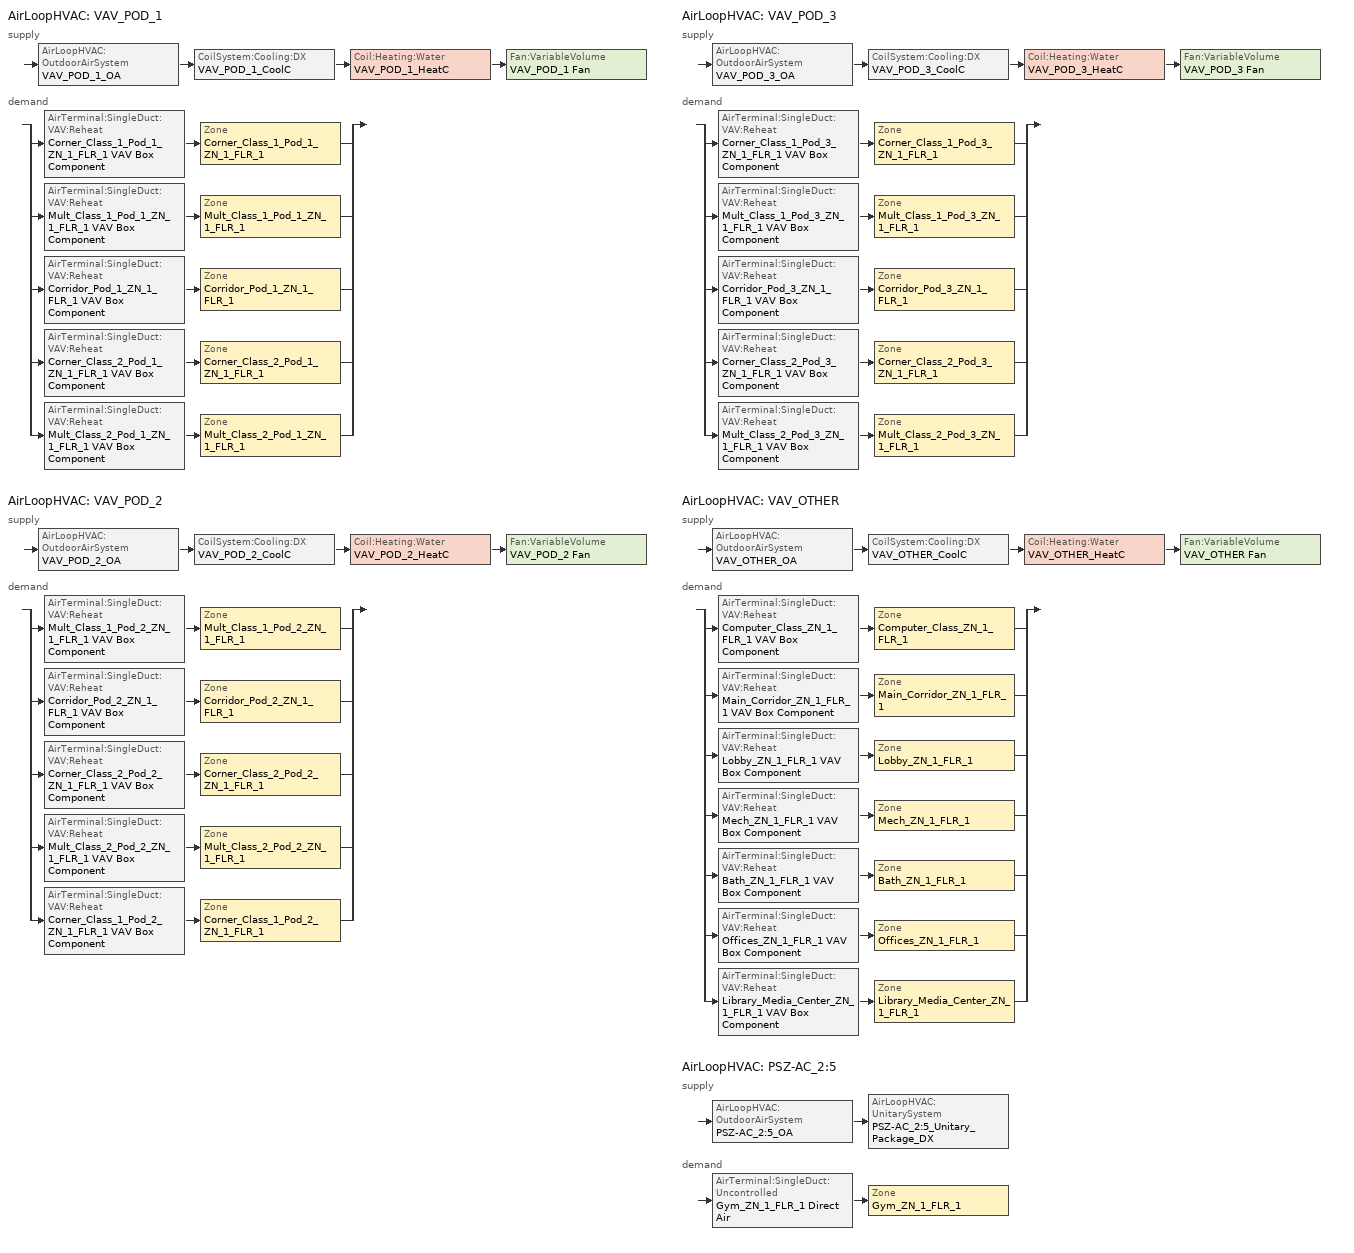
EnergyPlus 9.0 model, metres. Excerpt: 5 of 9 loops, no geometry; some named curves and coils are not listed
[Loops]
AirLoopHVAC 'VAV_POD_1'
 supply: AirLoopHVAC:OutdoorAirSystem 'VAV_POD_1_OA' > CoilSystem:Cooling:DX 'VAV_POD_1_CoolC' > Coil:Heating:Water 'VAV_POD_1_HeatC' > Fan:VariableVolume 'VAV_POD_1 Fan'
 demand: split
  | AirTerminal:SingleDuct:VAV:Reheat 'Corner_Class_1_Pod_1_ZN_1_FLR_1 VAV Box Component' > Zone 'Corner_Class_1_Pod_1_ZN_1_FLR_1'
  | AirTerminal:SingleDuct:VAV:Reheat 'Mult_Class_1_Pod_1_ZN_1_FLR_1 VAV Box Component' > Zone 'Mult_Class_1_Pod_1_ZN_1_FLR_1'
  | AirTerminal:SingleDuct:VAV:Reheat 'Corridor_Pod_1_ZN_1_FLR_1 VAV Box Component' > Zone 'Corridor_Pod_1_ZN_1_FLR_1'
  | AirTerminal:SingleDuct:VAV:Reheat 'Corner_Class_2_Pod_1_ZN_1_FLR_1 VAV Box Component' > Zone 'Corner_Class_2_Pod_1_ZN_1_FLR_1'
  | AirTerminal:SingleDuct:VAV:Reheat 'Mult_Class_2_Pod_1_ZN_1_FLR_1 VAV Box Component' > Zone 'Mult_Class_2_Pod_1_ZN_1_FLR_1'
AirLoopHVAC 'VAV_POD_2'
 supply: AirLoopHVAC:OutdoorAirSystem 'VAV_POD_2_OA' > CoilSystem:Cooling:DX 'VAV_POD_2_CoolC' > Coil:Heating:Water 'VAV_POD_2_HeatC' > Fan:VariableVolume 'VAV_POD_2 Fan'
 demand: split
  | AirTerminal:SingleDuct:VAV:Reheat 'Mult_Class_1_Pod_2_ZN_1_FLR_1 VAV Box Component' > Zone 'Mult_Class_1_Pod_2_ZN_1_FLR_1'
  | AirTerminal:SingleDuct:VAV:Reheat 'Corridor_Pod_2_ZN_1_FLR_1 VAV Box Component' > Zone 'Corridor_Pod_2_ZN_1_FLR_1'
  | AirTerminal:SingleDuct:VAV:Reheat 'Corner_Class_2_Pod_2_ZN_1_FLR_1 VAV Box Component' > Zone 'Corner_Class_2_Pod_2_ZN_1_FLR_1'
  | AirTerminal:SingleDuct:VAV:Reheat 'Mult_Class_2_Pod_2_ZN_1_FLR_1 VAV Box Component' > Zone 'Mult_Class_2_Pod_2_ZN_1_FLR_1'
  | AirTerminal:SingleDuct:VAV:Reheat 'Corner_Class_1_Pod_2_ZN_1_FLR_1 VAV Box Component' > Zone 'Corner_Class_1_Pod_2_ZN_1_FLR_1'
AirLoopHVAC 'VAV_POD_3'
 supply: AirLoopHVAC:OutdoorAirSystem 'VAV_POD_3_OA' > CoilSystem:Cooling:DX 'VAV_POD_3_CoolC' > Coil:Heating:Water 'VAV_POD_3_HeatC' > Fan:VariableVolume 'VAV_POD_3 Fan'
 demand: split
  | AirTerminal:SingleDuct:VAV:Reheat 'Corner_Class_1_Pod_3_ZN_1_FLR_1 VAV Box Component' > Zone 'Corner_Class_1_Pod_3_ZN_1_FLR_1'
  | AirTerminal:SingleDuct:VAV:Reheat 'Mult_Class_1_Pod_3_ZN_1_FLR_1 VAV Box Component' > Zone 'Mult_Class_1_Pod_3_ZN_1_FLR_1'
  | AirTerminal:SingleDuct:VAV:Reheat 'Corridor_Pod_3_ZN_1_FLR_1 VAV Box Component' > Zone 'Corridor_Pod_3_ZN_1_FLR_1'
  | AirTerminal:SingleDuct:VAV:Reheat 'Corner_Class_2_Pod_3_ZN_1_FLR_1 VAV Box Component' > Zone 'Corner_Class_2_Pod_3_ZN_1_FLR_1'
  | AirTerminal:SingleDuct:VAV:Reheat 'Mult_Class_2_Pod_3_ZN_1_FLR_1 VAV Box Component' > Zone 'Mult_Class_2_Pod_3_ZN_1_FLR_1'
AirLoopHVAC 'VAV_OTHER'
 supply: AirLoopHVAC:OutdoorAirSystem 'VAV_OTHER_OA' > CoilSystem:Cooling:DX 'VAV_OTHER_CoolC' > Coil:Heating:Water 'VAV_OTHER_HeatC' > Fan:VariableVolume 'VAV_OTHER Fan'
 demand: split
  | AirTerminal:SingleDuct:VAV:Reheat 'Computer_Class_ZN_1_FLR_1 VAV Box Component' > Zone 'Computer_Class_ZN_1_FLR_1'
  | AirTerminal:SingleDuct:VAV:Reheat 'Main_Corridor_ZN_1_FLR_1 VAV Box Component' > Zone 'Main_Corridor_ZN_1_FLR_1'
  | AirTerminal:SingleDuct:VAV:Reheat 'Lobby_ZN_1_FLR_1 VAV Box Component' > Zone 'Lobby_ZN_1_FLR_1'
  | AirTerminal:SingleDuct:VAV:Reheat 'Mech_ZN_1_FLR_1 VAV Box Component' > Zone 'Mech_ZN_1_FLR_1'
  | AirTerminal:SingleDuct:VAV:Reheat 'Bath_ZN_1_FLR_1 VAV Box Component' > Zone 'Bath_ZN_1_FLR_1'
  | AirTerminal:SingleDuct:VAV:Reheat 'Offices_ZN_1_FLR_1 VAV Box Component' > Zone 'Offices_ZN_1_FLR_1'
  | AirTerminal:SingleDuct:VAV:Reheat 'Library_Media_Center_ZN_1_FLR_1 VAV Box Component' > Zone 'Library_Media_Center_ZN_1_FLR_1'
AirLoopHVAC 'PSZ-AC_2:5'
 supply: AirLoopHVAC:OutdoorAirSystem 'PSZ-AC_2:5_OA' > AirLoopHVAC:UnitarySystem 'PSZ-AC_2:5_Unitary_Package_DX'
 demand: AirTerminal:SingleDuct:Uncontrolled 'Gym_ZN_1_FLR_1 Direct Air' > Zone 'Gym_ZN_1_FLR_1'
[Sizing:Zone] Zone Cooling Design Supply Air Temperature Input Method=SupplyAirTemperature; Zone Cooling Design Supply Air Temperature {C}=12.8; Zone Heating Design Supply Air Temperature Input Method=SupplyAirTemperature; Zone Heating Design Supply Air Temperature {C}=40; Zone Cooling Design Supply Air Humidity Ratio {kgWater/kgDryAir}=0.0085; Zone Heating Design Supply Air Humidity Ratio {kgWater/kgDryAir}=0.008; Cooling Design Air Flow Rate {m3/s}=0; Cooling Minimum Air Flow Fraction=0; Heating Design Air Flow Method=DesignDay; Heating Design Air Flow Rate {m3/s}=0
Name | Design Specification Outdoor Air Object | Cooling Design Air Flow Method | Cooling Minimum Air Flow {m3/s} | Design Specification Zone Air Distribution Object
Corner_Class_1_Pod_1_ZN_1_FLR_1 | SZ DSOA Corner_Class_1_Pod_1_ZN_1_FLR_1 | DesignDay | 0 | VAV_Zone_AirDistribution
Mult_Class_1_Pod_1_ZN_1_FLR_1 | SZ DSOA Mult_Class_1_Pod_1_ZN_1_FLR_1 | DesignDay | 0 | VAV_Zone_AirDistribution
Corridor_Pod_1_ZN_1_FLR_1 | SZ DSOA Corridor_Pod_1_ZN_1_FLR_1 | DesignDay | 0 | VAV_Zone_AirDistribution
Corner_Class_2_Pod_1_ZN_1_FLR_1 | SZ DSOA Corner_Class_2_Pod_1_ZN_1_FLR_1 | DesignDay | 0 | VAV_Zone_AirDistribution
Mult_Class_2_Pod_1_ZN_1_FLR_1 | SZ DSOA Mult_Class_2_Pod_1_ZN_1_FLR_1 | DesignDay | 0 | VAV_Zone_AirDistribution
Corner_Class_1_Pod_2_ZN_1_FLR_1 | SZ DSOA Corner_Class_1_Pod_2_ZN_1_FLR_1 | DesignDay | 0 | VAV_Zone_AirDistribution
Mult_Class_1_Pod_2_ZN_1_FLR_1 | SZ DSOA Mult_Class_1_Pod_2_ZN_1_FLR_1 | DesignDay | 0 | VAV_Zone_AirDistribution
Corridor_Pod_2_ZN_1_FLR_1 | SZ DSOA Corridor_Pod_2_ZN_1_FLR_1 | DesignDay | 0 | VAV_Zone_AirDistribution
Corner_Class_2_Pod_2_ZN_1_FLR_1 | SZ DSOA Corner_Class_2_Pod_2_ZN_1_FLR_1 | DesignDay | 0 | VAV_Zone_AirDistribution
Mult_Class_2_Pod_2_ZN_1_FLR_1 | SZ DSOA Mult_Class_2_Pod_2_ZN_1_FLR_1 | DesignDay | 0 | VAV_Zone_AirDistribution
Corner_Class_1_Pod_3_ZN_1_FLR_1 | SZ DSOA Corner_Class_1_Pod_3_ZN_1_FLR_1 | DesignDay | 0 | VAV_Zone_AirDistribution
Mult_Class_1_Pod_3_ZN_1_FLR_1 | SZ DSOA Mult_Class_1_Pod_3_ZN_1_FLR_1 | DesignDay | 0 | VAV_Zone_AirDistribution
Corridor_Pod_3_ZN_1_FLR_1 | SZ DSOA Corridor_Pod_3_ZN_1_FLR_1 | DesignDay | 0 | VAV_Zone_AirDistribution
Corner_Class_2_Pod_3_ZN_1_FLR_1 | SZ DSOA Corner_Class_2_Pod_3_ZN_1_FLR_1 | DesignDay | 0 | VAV_Zone_AirDistribution
Mult_Class_2_Pod_3_ZN_1_FLR_1 | SZ DSOA Mult_Class_2_Pod_3_ZN_1_FLR_1 | DesignDay | 0 | VAV_Zone_AirDistribution
Computer_Class_ZN_1_FLR_1 | SZ DSOA Computer_Class_ZN_1_FLR_1 | DesignDay | 0 | VAV_Zone_AirDistribution
Main_Corridor_ZN_1_FLR_1 | SZ DSOA Main_Corridor_ZN_1_FLR_1 | DesignDay | 0 | VAV_Zone_AirDistribution
Lobby_ZN_1_FLR_1 | SZ DSOA Lobby_ZN_1_FLR_1 | DesignDay | 0 | VAV_Zone_AirDistribution
Mech_ZN_1_FLR_1 | SZ DSOA Mech_ZN_1_FLR_1 | DesignDay | 0 | VAV_Zone_AirDistribution
Bath_ZN_1_FLR_1 | SZ DSOA Bath_ZN_1_FLR_1 | DesignDayWithLimit | 0.283168 | VAV_Zone_AirDistribution
Offices_ZN_1_FLR_1 | SZ DSOA Offices_ZN_1_FLR_1 | DesignDay | 0 | VAV_Zone_AirDistribution
Gym_ZN_1_FLR_1 | SZ DSOA Gym_ZN_1_FLR_1 | DesignDay | 0
Library_Media_Center_ZN_1_FLR_1 | SZ DSOA Library_Media_Center_ZN_1_FLR_1 | DesignDay | 0 | VAV_Zone_AirDistribution
[DesignSpecification:OutdoorAir]
Name | Outdoor Air Method | Outdoor Air Flow per Zone Floor Area {m3/s-m2} | Outdoor Air Flow per Person {m3/s-person}
SZ DSOA Corner_Class_1_Pod_1_ZN_1_FLR_1; SZ DSOA Mult_Class_1_Pod_1_ZN_1_FLR_1; SZ DSOA Corner_Class_2_Pod_1_ZN_1_FLR_1; SZ DSOA Mult_Class_2_Pod_1_ZN_1_FLR_1; SZ DSOA Corner_Class_1_Pod_2_ZN_1_FLR_1; SZ DSOA Mult_Class_1_Pod_2_ZN_1_FLR_1; SZ DSOA Corner_Class_2_Pod_2_ZN_1_FLR_1; SZ DSOA Mult_Class_2_Pod_2_ZN_1_FLR_1; SZ DSOA Corner_Class_1_Pod_3_ZN_1_FLR_1; SZ DSOA Mult_Class_1_Pod_3_ZN_1_FLR_1; SZ DSOA Corner_Class_2_Pod_3_ZN_1_FLR_1; SZ DSOA Mult_Class_2_Pod_3_ZN_1_FLR_1; SZ DSOA Computer_Class_ZN_1_FLR_1 | Flow/Area | 0.00187948
SZ DSOA Corridor_Pod_1_ZN_1_FLR_1; SZ DSOA Corridor_Pod_2_ZN_1_FLR_1; SZ DSOA Corridor_Pod_3_ZN_1_FLR_1; SZ DSOA Main_Corridor_ZN_1_FLR_1; SZ DSOA Lobby_ZN_1_FLR_1 | Flow/Area | 0.000304781
SZ DSOA Mech_ZN_1_FLR_1 | Flow/Area | 0
SZ DSOA Bath_ZN_1_FLR_1 | Flow/zone
SZ DSOA Offices_ZN_1_FLR_1 | Flow/Area | 0.000431773
SZ DSOA Gym_ZN_1_FLR_1 | Flow/Area | 0.00152391
SZ DSOA Library_Media_Center_ZN_1_FLR_1 | Flow/Area | 0.000863546
Classroom_OA_Design_Spec | Sum | 0.00060972 | 0.00472
Corridor_OA_Design_Spec; CM DSOA Main_Corridor_ZN_1_FLR_1; CM DSOA Lobby_ZN_1_FLR_1 | Sum | 0.000304781 | 1e-08
CM DSOA Computer_Class_ZN_1_FLR_1 | Sum | 0.00187948 | 1e-08
CM DSOA Mech_ZN_1_FLR_1 | Sum | 0 | 1e-08
CM DSOA Bath_ZN_1_FLR_1 | Sum |  | 1e-08
CM DSOA Offices_ZN_1_FLR_1 | Sum | 0.000431773 | 1e-08
CM DSOA Library_Media_Center_ZN_1_FLR_1 | Sum | 0.000863546 | 1e-08
[Fan:ZoneExhaust]
Name | Availability Schedule | Fan Total Efficiency | Pressure Rise {Pa} | Maximum Flow Rate {m3/s} | Balanced Exhaust Fraction Schedule
Bath_ZN_1_FLR_1 Exhaust Fan | Hours_of_operation | 0.385 | 125 | 0.283168 | Bath_ZN_1_FLR_1 Exhaust Fan Balanced Exhaust Fraction Schedule
Gym_ZN_1_FLR_1 Dummy Exhaust Fan | Kitchen_Exhaust_SCH | 1 | 0 | 0.544155
Library_Media_Center_ZN_1_FLR_1 Dummy Exhaust Fan | Hours_of_operation | 1 | 0 | 0
[DesignSpecification:ZoneAirDistribution] Zone Air Distribution Effectiveness in Cooling Mode=1; Zone Air Distribution Effectiveness in Heating Mode=1
Name | Minimum Zone Ventilation Efficiency
VAV_Zone_AirDistribution | 0.6
Pod_Zones_Air_Distribution; CM DSZAD Computer_Class_ZN_1_FLR_1; CM DSZAD Main_Corridor_ZN_1_FLR_1; CM DSZAD Lobby_ZN_1_FLR_1; CM DSZAD Mech_ZN_1_FLR_1; CM DSZAD Bath_ZN_1_FLR_1; CM DSZAD Offices_ZN_1_FLR_1; CM DSZAD Library_Media_Center_ZN_1_FLR_1
[Sizing:System] Type of Load to Size On=Sensible; Preheat Design Temperature {C}=7; Preheat Design Humidity Ratio {kgWater/kgDryAir}=0.008; Precool Design Temperature {C}=12.8; Precool Design Humidity Ratio {kgWater/kgDryAir}=0.008; Central Cooling Design Supply Air Temperature {C}=12.8; 100% Outdoor Air in Cooling=No; 100% Outdoor Air in Heating=No; Central Cooling Design Supply Air Humidity Ratio {kgWater/kgDryAir}=0.0085; Central Heating Design Supply Air Humidity Ratio {kgWater/kgDryAir}=0.008; Cooling Supply Air Flow Rate Method=DesignDay; Cooling Supply Air Flow Rate {m3/s}=0; Heating Supply Air Flow Rate Method=DesignDay; Heating Supply Air Flow Rate {m3/s}=0; System Outdoor Air Method=ZoneSum
VAV_POD_1: Design Outdoor Air Flow Rate {m3/s}=2.80786; Central Heating Maximum System Air Flow Ratio=0.3; Central Heating Design Supply Air Temperature {C}=12.8; Type of Zone Sum to Use=Coincident
VAV_POD_2: Design Outdoor Air Flow Rate {m3/s}=2.75386; Central Heating Maximum System Air Flow Ratio=0.3; Central Heating Design Supply Air Temperature {C}=12.8; Type of Zone Sum to Use=Coincident
VAV_POD_3: Design Outdoor Air Flow Rate {m3/s}=2.59485; Central Heating Maximum System Air Flow Ratio=0.3; Central Heating Design Supply Air Temperature {C}=12.8; Type of Zone Sum to Use=Coincident
VAV_OTHER: Design Outdoor Air Flow Rate {m3/s}=1.76328; Central Heating Maximum System Air Flow Ratio=0.3; Central Heating Design Supply Air Temperature {C}=12.8; Type of Zone Sum to Use=Coincident
PSZ-AC_2:5: Design Outdoor Air Flow Rate {m3/s}=AUTOSIZE; Central Heating Design Supply Air Temperature {C}=40; Minimum System Air Flow Ratio=1; Sizing Option=Coincident; Zone Maximum Outdoor Air Fraction=1; Cooling Design Capacity Method=CoolingDesignCapacity; Cooling Design Capacity {W}=autosize; Heating Design Capacity Method=HeatingDesignCapacity; Heating Design Capacity {W}=autosize; Central Cooling Capacity Control Method=OnOff
[ZoneControl:Thermostat] Control Type Schedule=Dual Zone Control Type Sched
Name | Zone or ZoneList | Control 1
Corner_Class_1_Pod_1_ZN_1_FLR_1 Thermostat | Corner_Class_1_Pod_1_ZN_1_FLR_1 | Corner_Class_1_Pod_1_ZN_1_FLR_1 DualSPSched
Mult_Class_1_Pod_1_ZN_1_FLR_1 Thermostat | Mult_Class_1_Pod_1_ZN_1_FLR_1 | Mult_Class_1_Pod_1_ZN_1_FLR_1 DualSPSched
Corridor_Pod_1_ZN_1_FLR_1 Thermostat | Corridor_Pod_1_ZN_1_FLR_1 | Corridor_Pod_1_ZN_1_FLR_1 DualSPSched
Corner_Class_2_Pod_1_ZN_1_FLR_1 Thermostat | Corner_Class_2_Pod_1_ZN_1_FLR_1 | Corner_Class_2_Pod_1_ZN_1_FLR_1 DualSPSched
Mult_Class_2_Pod_1_ZN_1_FLR_1 Thermostat | Mult_Class_2_Pod_1_ZN_1_FLR_1 | Mult_Class_2_Pod_1_ZN_1_FLR_1 DualSPSched
Corner_Class_1_Pod_2_ZN_1_FLR_1 Thermostat | Corner_Class_1_Pod_2_ZN_1_FLR_1 | Corner_Class_1_Pod_2_ZN_1_FLR_1 DualSPSched
Mult_Class_1_Pod_2_ZN_1_FLR_1 Thermostat | Mult_Class_1_Pod_2_ZN_1_FLR_1 | Mult_Class_1_Pod_2_ZN_1_FLR_1 DualSPSched
Corridor_Pod_2_ZN_1_FLR_1 Thermostat | Corridor_Pod_2_ZN_1_FLR_1 | Corridor_Pod_2_ZN_1_FLR_1 DualSPSched
Corner_Class_2_Pod_2_ZN_1_FLR_1 Thermostat | Corner_Class_2_Pod_2_ZN_1_FLR_1 | Corner_Class_2_Pod_2_ZN_1_FLR_1 DualSPSched
Mult_Class_2_Pod_2_ZN_1_FLR_1 Thermostat | Mult_Class_2_Pod_2_ZN_1_FLR_1 | Mult_Class_2_Pod_2_ZN_1_FLR_1 DualSPSched
Corner_Class_1_Pod_3_ZN_1_FLR_1 Thermostat | Corner_Class_1_Pod_3_ZN_1_FLR_1 | Corner_Class_1_Pod_3_ZN_1_FLR_1 DualSPSched
Mult_Class_1_Pod_3_ZN_1_FLR_1 Thermostat | Mult_Class_1_Pod_3_ZN_1_FLR_1 | Mult_Class_1_Pod_3_ZN_1_FLR_1 DualSPSched
Corridor_Pod_3_ZN_1_FLR_1 Thermostat | Corridor_Pod_3_ZN_1_FLR_1 | Corridor_Pod_3_ZN_1_FLR_1 DualSPSched
Corner_Class_2_Pod_3_ZN_1_FLR_1 Thermostat | Corner_Class_2_Pod_3_ZN_1_FLR_1 | Corner_Class_2_Pod_3_ZN_1_FLR_1 DualSPSched
Mult_Class_2_Pod_3_ZN_1_FLR_1 Thermostat | Mult_Class_2_Pod_3_ZN_1_FLR_1 | Mult_Class_2_Pod_3_ZN_1_FLR_1 DualSPSched
Computer_Class_ZN_1_FLR_1 Thermostat | Computer_Class_ZN_1_FLR_1 | Computer_Class_ZN_1_FLR_1 DualSPSched
Main_Corridor_ZN_1_FLR_1 Thermostat | Main_Corridor_ZN_1_FLR_1 | Main_Corridor_ZN_1_FLR_1 DualSPSched
Lobby_ZN_1_FLR_1 Thermostat | Lobby_ZN_1_FLR_1 | Lobby_ZN_1_FLR_1 DualSPSched
Mech_ZN_1_FLR_1 Thermostat | Mech_ZN_1_FLR_1 | Mech_ZN_1_FLR_1 DualSPSched
Bath_ZN_1_FLR_1 Thermostat | Bath_ZN_1_FLR_1 | Bath_ZN_1_FLR_1 DualSPSched
Offices_ZN_1_FLR_1 Thermostat | Offices_ZN_1_FLR_1 | Offices_ZN_1_FLR_1 DualSPSched
Gym_ZN_1_FLR_1 Thermostat | Gym_ZN_1_FLR_1 | Gym_ZN_1_FLR_1 DualSPSched
Library_Media_Center_ZN_1_FLR_1 Thermostat | Library_Media_Center_ZN_1_FLR_1 | Library_Media_Center_ZN_1_FLR_1 DualSPSched
[ThermostatSetpoint:DualSetpoint]
Name | Heating Setpoint Temperature Schedule | Cooling Setpoint Temperature Schedule
Corner_Class_1_Pod_1_ZN_1_FLR_1 DualSPSched; Mult_Class_1_Pod_1_ZN_1_FLR_1 DualSPSched; Corridor_Pod_1_ZN_1_FLR_1 DualSPSched; Corner_Class_2_Pod_1_ZN_1_FLR_1 DualSPSched; Mult_Class_2_Pod_1_ZN_1_FLR_1 DualSPSched; Corner_Class_1_Pod_2_ZN_1_FLR_1 DualSPSched; Mult_Class_1_Pod_2_ZN_1_FLR_1 DualSPSched; Corridor_Pod_2_ZN_1_FLR_1 DualSPSched; Corner_Class_2_Pod_2_ZN_1_FLR_1 DualSPSched; Mult_Class_2_Pod_2_ZN_1_FLR_1 DualSPSched; Corner_Class_1_Pod_3_ZN_1_FLR_1 DualSPSched; Mult_Class_1_Pod_3_ZN_1_FLR_1 DualSPSched; Corridor_Pod_3_ZN_1_FLR_1 DualSPSched; Corner_Class_2_Pod_3_ZN_1_FLR_1 DualSPSched; Mult_Class_2_Pod_3_ZN_1_FLR_1 DualSPSched; Computer_Class_ZN_1_FLR_1 DualSPSched; Main_Corridor_ZN_1_FLR_1 DualSPSched; Lobby_ZN_1_FLR_1 DualSPSched; Offices_ZN_1_FLR_1 DualSPSched; Library_Media_Center_ZN_1_FLR_1 DualSPSched | HTGSETP_SCH_YES_OPTIMUM | CLGSETP_SCH_YES_OPTIMUM
Mech_ZN_1_FLR_1 DualSPSched; Bath_ZN_1_FLR_1 DualSPSched | HTGSETP_SCH_Setback | CLGSETP_SCH_setup
Gym_ZN_1_FLR_1 DualSPSched | HTGSETP_SCH_NO_OPTIMUM | CLGSETP_SCH_NO_OPTIMUM
[AirTerminal:SingleDuct:Uncontrolled]
Gym_ZN_1_FLR_1 Direct Air: Availability Schedule=ALWAYS_ON; Maximum Air Flow Rate {m3/s}=AUTOSIZE
[AirTerminal:SingleDuct:VAV:Reheat] Availability Schedule=ALWAYS_ON; Maximum Air Flow Rate {m3/s}=AUTOSIZE; Zone Minimum Air Flow Input Method=Constant; Maximum Hot Water or Steam Flow Rate {m3/s}=AUTOSIZE; Minimum Hot Water or Steam Flow Rate {m3/s}=0; Convergence Tolerance=0.001; Damper Heating Action=ReverseWithLimits; Maximum Flow Fraction During Reheat=0.5; Maximum Reheat Air Temperature {C}=40
Name | Constant Minimum Air Flow Fraction | Reheat Coil
Corner_Class_1_Pod_1_ZN_1_FLR_1 VAV Box Component | 0.987 | Corner_Class_1_Pod_1_ZN_1_FLR_1 VAV Box Reheat Coil
Mult_Class_1_Pod_1_ZN_1_FLR_1 VAV Box Component | 0.987 | Mult_Class_1_Pod_1_ZN_1_FLR_1 VAV Box Reheat Coil
Corridor_Pod_1_ZN_1_FLR_1 VAV Box Component | 0.987 | Corridor_Pod_1_ZN_1_FLR_1 VAV Box Reheat Coil
Corner_Class_2_Pod_1_ZN_1_FLR_1 VAV Box Component | 0.987 | Corner_Class_2_Pod_1_ZN_1_FLR_1 VAV Box Reheat Coil
Mult_Class_2_Pod_1_ZN_1_FLR_1 VAV Box Component | 0.987 | Mult_Class_2_Pod_1_ZN_1_FLR_1 VAV Box Reheat Coil
Corner_Class_1_Pod_2_ZN_1_FLR_1 VAV Box Component | 0.984 | Corner_Class_1_Pod_2_ZN_1_FLR_1 VAV Box Reheat Coil
Mult_Class_1_Pod_2_ZN_1_FLR_1 VAV Box Component | 0.984 | Mult_Class_1_Pod_2_ZN_1_FLR_1 VAV Box Reheat Coil
Corridor_Pod_2_ZN_1_FLR_1 VAV Box Component | 0.984 | Corridor_Pod_2_ZN_1_FLR_1 VAV Box Reheat Coil
Corner_Class_2_Pod_2_ZN_1_FLR_1 VAV Box Component | 0.984 | Corner_Class_2_Pod_2_ZN_1_FLR_1 VAV Box Reheat Coil
Mult_Class_2_Pod_2_ZN_1_FLR_1 VAV Box Component | 0.984 | Mult_Class_2_Pod_2_ZN_1_FLR_1 VAV Box Reheat Coil
Corner_Class_1_Pod_3_ZN_1_FLR_1 VAV Box Component | 0.99 | Corner_Class_1_Pod_3_ZN_1_FLR_1 VAV Box Reheat Coil
Mult_Class_1_Pod_3_ZN_1_FLR_1 VAV Box Component | 0.99 | Mult_Class_1_Pod_3_ZN_1_FLR_1 VAV Box Reheat Coil
Corridor_Pod_3_ZN_1_FLR_1 VAV Box Component | 0.99 | Corridor_Pod_3_ZN_1_FLR_1 VAV Box Reheat Coil
Corner_Class_2_Pod_3_ZN_1_FLR_1 VAV Box Component | 0.99 | Corner_Class_2_Pod_3_ZN_1_FLR_1 VAV Box Reheat Coil
Mult_Class_2_Pod_3_ZN_1_FLR_1 VAV Box Component | 0.99 | Mult_Class_2_Pod_3_ZN_1_FLR_1 VAV Box Reheat Coil
Computer_Class_ZN_1_FLR_1 VAV Box Component | 0.452 | Computer_Class_ZN_1_FLR_1 VAV Box Reheat Coil
Main_Corridor_ZN_1_FLR_1 VAV Box Component | 0.452 | Main_Corridor_ZN_1_FLR_1 VAV Box Reheat Coil
Lobby_ZN_1_FLR_1 VAV Box Component | 0.452 | Lobby_ZN_1_FLR_1 VAV Box Reheat Coil
Mech_ZN_1_FLR_1 VAV Box Component | 0.452 | Mech_ZN_1_FLR_1 VAV Box Reheat Coil
Bath_ZN_1_FLR_1 VAV Box Component | 0.452 | Bath_ZN_1_FLR_1 VAV Box Reheat Coil
Offices_ZN_1_FLR_1 VAV Box Component | 0.452 | Offices_ZN_1_FLR_1 VAV Box Reheat Coil
Library_Media_Center_ZN_1_FLR_1 VAV Box Component | 0.452 | Library_Media_Center_ZN_1_FLR_1 VAV Box Reheat Coil
[Zone equipment]
Corner_Class_1_Pod_1_ZN_1_FLR_1: Corner_Class_1_Pod_1_ZN_1_FLR_1 VAV Box Component
Mult_Class_1_Pod_1_ZN_1_FLR_1: Mult_Class_1_Pod_1_ZN_1_FLR_1 VAV Box Component
Corridor_Pod_1_ZN_1_FLR_1: Corridor_Pod_1_ZN_1_FLR_1 VAV Box Component
Corner_Class_2_Pod_1_ZN_1_FLR_1: Corner_Class_2_Pod_1_ZN_1_FLR_1 VAV Box Component
Mult_Class_2_Pod_1_ZN_1_FLR_1: Mult_Class_2_Pod_1_ZN_1_FLR_1 VAV Box Component
Corner_Class_1_Pod_2_ZN_1_FLR_1: Corner_Class_1_Pod_2_ZN_1_FLR_1 VAV Box Component
Mult_Class_1_Pod_2_ZN_1_FLR_1: Mult_Class_1_Pod_2_ZN_1_FLR_1 VAV Box Component
Corridor_Pod_2_ZN_1_FLR_1: Corridor_Pod_2_ZN_1_FLR_1 VAV Box Component
Corner_Class_2_Pod_2_ZN_1_FLR_1: Corner_Class_2_Pod_2_ZN_1_FLR_1 VAV Box Component
Mult_Class_2_Pod_2_ZN_1_FLR_1: Mult_Class_2_Pod_2_ZN_1_FLR_1 VAV Box Component
Corner_Class_1_Pod_3_ZN_1_FLR_1: Corner_Class_1_Pod_3_ZN_1_FLR_1 VAV Box Component
Mult_Class_1_Pod_3_ZN_1_FLR_1: Mult_Class_1_Pod_3_ZN_1_FLR_1 VAV Box Component
Corridor_Pod_3_ZN_1_FLR_1: Corridor_Pod_3_ZN_1_FLR_1 VAV Box Component
Corner_Class_2_Pod_3_ZN_1_FLR_1: Corner_Class_2_Pod_3_ZN_1_FLR_1 VAV Box Component
Mult_Class_2_Pod_3_ZN_1_FLR_1: Mult_Class_2_Pod_3_ZN_1_FLR_1 VAV Box Component
Computer_Class_ZN_1_FLR_1: Computer_Class_ZN_1_FLR_1 VAV Box Component
Main_Corridor_ZN_1_FLR_1: Main_Corridor_ZN_1_FLR_1 VAV Box Component
Lobby_ZN_1_FLR_1: Lobby_ZN_1_FLR_1 VAV Box Component
Mech_ZN_1_FLR_1: Mech_ZN_1_FLR_1 VAV Box Component
Bath_ZN_1_FLR_1: Bath_ZN_1_FLR_1 Exhaust Fan, Bath_ZN_1_FLR_1 VAV Box Component
Offices_ZN_1_FLR_1: Offices_ZN_1_FLR_1 VAV Box Component
Gym_ZN_1_FLR_1: Gym_ZN_1_FLR_1 Dummy Exhaust Fan, Gym_ZN_1_FLR_1 Direct Air
Library_Media_Center_ZN_1_FLR_1: Library_Media_Center_ZN_1_FLR_1 Dummy Exhaust Fan, Library_Media_Center_ZN_1_FLR_1 VAV Box Component
[Fan:VariableVolume] Availability Schedule=HVACOperationSchd; Pressure Rise {Pa}=1389.42; Maximum Flow Rate {m3/s}=AUTOSIZE; Fan Power Minimum Flow Rate Input Method=Fraction; Fan Power Minimum Flow Fraction=0.25; Motor In Airstream Fraction=1; Fan Power Coefficient 1=0.0408; Fan Power Coefficient 2=0.088; Fan Power Coefficient 3=-0.0729; Fan Power Coefficient 4=0.9437; Fan Power Coefficient 5=0
Name | Fan Total Efficiency | Motor Efficiency
VAV_POD_1 Fan; VAV_POD_2 Fan; VAV_POD_3 Fan | 0.59605 | 0.917
VAV_OTHER Fan | 0.6006 | 0.924
[Fan:SystemModel]
PSZ-AC_2:5_addAQ_Unitary_Package_fan: HVACOperationSchd, AUTOSIZE, Discrete, 1, 622.5, 0.865, 1, AUTOSIZE, TotalEfficiencyAndPressure, 0.56225, 622.5, 1, 1, 1
[Coil:Cooling:DX:MultiSpeed]
PSZ-AC_2:5_Unitary_Package_CoolCoil: Availability Schedule=ALWAYS_ON; Condenser Type=AirCooled; Apply Part Load Fraction to Speeds Greater than 1=No; Apply Latent Degradation to Speeds Greater than 1=No; Maximum Outdoor Dry-Bulb Temperature for Crankcase Heater Operation {C}=10; Basin Heater Setpoint Temperature {C}=2; Fuel Type=Electricity; Number of Speeds=2; Speed 1 Gross Rated Total Cooling Capacity {W}=9471.56; Speed 1 Gross Rated Sensible Heat Ratio=0.67608; Speed 1 Gross Rated Cooling COP {W/W}=4.11713; Speed 1 Rated Air Flow Rate {m3/s}=0.50856; Speed 1 Rated Evaporator Fan Power Per Volume Flow Rate {W/(m3/s)}=0; Speed 1 Total Cooling Capacity Function of Temperature Curve=PSZ-AC_Unitary_PackagecoolCapFT; Speed 1 Total Cooling Capacity Function of Flow Fraction Curve=PSZ-AC_Unitary_PackagecoolFFF; Speed 1 Energy Input Ratio Function of Temperature Curve=PSZ-AC_Unitary_PackagecoolEIRFT; Speed 1 Energy Input Ratio Function of Flow Fraction Curve=PSZ-AC_Unitary_PackagecoolEIRFFF; Speed 1 Part Load Fraction Correlation Curve=PSZ-AC_Unitary_PackagecoolPLR; Speed 1 Rated Waste Heat Fraction of Power Input=0.2; Speed 1 Evaporative Condenser Effectiveness=0.9; Speed 2 Gross Rated Total Cooling Capacity {W}=18943.12; Speed 2 Gross Rated Sensible Heat Ratio=0.67608; Speed 2 Gross Rated Cooling COP {W/W}=4.11713; Speed 2 Rated Air Flow Rate {m3/s}=0.76284; Speed 2 Rated Evaporator Fan Power Per Volume Flow Rate {W/(m3/s)}=0; Speed 2 Total Cooling Capacity Function of Temperature Curve=PSZ-AC_Unitary_PackagecoolCapFT; Speed 2 Total Cooling Capacity Function of Flow Fraction Curve=PSZ-AC_Unitary_PackagecoolFFF; Speed 2 Energy Input Ratio Function of Temperature Curve=PSZ-AC_Unitary_PackagecoolEIRFT; Speed 2 Energy Input Ratio Function of Flow Fraction Curve=PSZ-AC_Unitary_PackagecoolEIRFFF; Speed 2 Part Load Fraction Correlation Curve=PSZ-AC_Unitary_PackagecoolPLR; Speed 2 Rated Waste Heat Fraction of Power Input=0.2; Speed 2 Evaporative Condenser Effectiveness=0.9
[Coil:Cooling:DX:TwoSpeed] Availability Schedule=ALWAYS_ON; High Speed Gross Rated Total Cooling Capacity {W}Sep 25, 2012: DX_TwoSpeedObject_from_VAV=AUTOSIZE; High Speed Gross Rated Sensible Heat RatioSep 25, 2012: DX_TwoSpeedObject_from_VAV=AUTOSIZE; High Speed Rated Air Flow Rate {m3/s}Sep 25, 2012: DX_TwoSpeedObject_from_VAV=AUTOSIZE; Low Speed Gross Rated Total Cooling Capacity {W}Sep 25, 2012: DX_TwoSpeedObject_from_VAV=AUTOSIZE; Low Speed Gross Rated Sensible Heat RatioSep 25, 2012: DX_TwoSpeedObject_from_VAV=AUTOSIZE; Low Speed Rated Air Flow Rate {m3/s}Sep 25, 2012: DX_TwoSpeedObject_from_VAV=AUTOSIZE
Name | High Speed Gross Rated Cooling COP {W/W}Sep 25, 2012: DX_TwoSpeedObject_from_VAV | Total Cooling Capacity Function of Temperature Curve | Total Cooling Capacity Function of Flow Fraction Curve | Energy Input Ratio Function of Temperature Curve | Energy Input Ratio Function of Flow Fraction Curve | Part Load Fraction Correlation Curve | Low Speed Gross Rated Cooling COP {W/W}Sep 25, 2012: DX_TwoSpeedObject_from_VAV | Low Speed Total Cooling Capacity Function of Temperature Curve | Low Speed Energy Input Ratio Function of Temperature Curve
VAV_POD_1_CoolC DXCoil | 3.73224 | VAV_POD_1_CoolCLennoxStandard10Ton_TGA120S2B_CapFT | VAV_POD_1_CoolCLennoxStandard10Ton_TGA120S2B_CapFF | VAV_POD_1_CoolCLennoxStandard10Ton_TGA120S2B_EIRFT | VAV_POD_1_CoolCLennoxStandard10Ton_TGA120S2B_EIRFFF | VAV_POD_1_CoolCLennoxStandard10Ton_TGA120S2B_PLR | 3.73224 | VAV_POD_1_CoolCLennoxStandard10Ton_TGA120S2B_CapFT | VAV_POD_1_CoolCLennoxStandard10Ton_TGA120S2B_EIRFT
VAV_POD_2_CoolC DXCoil | 3.73224 | VAV_POD_2_CoolCLennoxStandard10Ton_TGA120S2B_CapFT | VAV_POD_2_CoolCLennoxStandard10Ton_TGA120S2B_CapFF | VAV_POD_2_CoolCLennoxStandard10Ton_TGA120S2B_EIRFT | VAV_POD_2_CoolCLennoxStandard10Ton_TGA120S2B_EIRFFF | VAV_POD_2_CoolCLennoxStandard10Ton_TGA120S2B_PLR | 3.73224 | VAV_POD_2_CoolCLennoxStandard10Ton_TGA120S2B_CapFT | VAV_POD_2_CoolCLennoxStandard10Ton_TGA120S2B_EIRFT
VAV_POD_3_CoolC DXCoil | 3.73224 | VAV_POD_3_CoolCLennoxStandard10Ton_TGA120S2B_CapFT | VAV_POD_3_CoolCLennoxStandard10Ton_TGA120S2B_CapFF | VAV_POD_3_CoolCLennoxStandard10Ton_TGA120S2B_EIRFT | VAV_POD_3_CoolCLennoxStandard10Ton_TGA120S2B_EIRFFF | VAV_POD_3_CoolCLennoxStandard10Ton_TGA120S2B_PLR | 3.73224 | VAV_POD_3_CoolCLennoxStandard10Ton_TGA120S2B_CapFT | VAV_POD_3_CoolCLennoxStandard10Ton_TGA120S2B_EIRFT
VAV_OTHER_CoolC DXCoil | 3.39929 | VAV_OTHER_CoolCLennoxStandard10Ton_TGA120S2B_CapFT | VAV_OTHER_CoolCLennoxStandard10Ton_TGA120S2B_CapFF | VAV_OTHER_CoolCLennoxStandard10Ton_TGA120S2B_EIRFT | VAV_OTHER_CoolCLennoxStandard10Ton_TGA120S2B_EIRFFF | VAV_OTHER_CoolCLennoxStandard10Ton_TGA120S2B_PLR | 3.39929 | VAV_OTHER_CoolCLennoxStandard10Ton_TGA120S2B_CapFT | VAV_OTHER_CoolCLennoxStandard10Ton_TGA120S2B_EIRFT
[Coil:Heating:Water] Availability Schedule=ALWAYS_ON; U-Factor Times Area Value {W/K}=AUTOSIZE; Maximum Water Flow Rate {m3/s}=AUTOSIZE; Performance Input Method=UFactorTimesAreaAndDesignWaterFlowRate; Rated Capacity {W}=AUTOSIZE; Rated Inlet Water Temperature {C}=82.2; Rated Inlet Air Temperature {C}=12.8; Rated Outlet Water Temperature {C}=71.1; Rated Outlet Air Temperature {C}=40
VAV_POD_1_HeatC; VAV_POD_2_HeatC; VAV_POD_3_HeatC; VAV_OTHER_HeatC
[Coil:Heating:Fuel]
PSZ-AC_2:5_Unitary_Package_HeatCoil: Availability Schedule=ALWAYS_ON; Fuel Type=NaturalGas; Burner Efficiency=0.8; Nominal Capacity {W}=AUTOSIZE
[AirLoopHVAC:UnitarySystem]
PSZ-AC_2:5_Unitary_Package_DX: Control Type=Load; Controlling Zone or Thermostat Location=Gym_ZN_1_FLR_1; Dehumidification Control Type=None; Availability Schedule=ALWAYS_ON; Supply Fan=PSZ-AC_2:5_addAQ_Unitary_Package_fan; Fan Placement=BlowThrough; Supply Air Fan Operating Mode Schedule=HVACOperationSchd; Heating Coil=PSZ-AC_2:5_Unitary_Package_HeatCoil; DX Heating Coil Sizing Ratio=1; Cooling Coil=PSZ-AC_2:5_Unitary_Package_CoolCoil; Use DOAS DX Cooling Coil=No; Minimum Supply Air Temperature {C}=2; Latent Load Control=SensibleOnlyLoadControl; Cooling Supply Air Flow Rate Method=SupplyAirFlowRate; Cooling Supply Air Flow Rate {m3/s}=AUTOSIZE; Heating Supply Air Flow Rate Method=SupplyAirFlowRate; Heating Supply Air Flow Rate {m3/s}=AUTOSIZE; No Load Supply Air Flow Rate Method=SupplyAirFlowRate; No Load Supply Air Flow Rate {m3/s}=AUTOSIZE; Maximum Supply Air Temperature {C}=AUTOSIZE; Design Specification Multispeed Object=PSZ-AC_2:5_Unitary_Package_DX_Perf
[UnitarySystemPerformance:Multispeed]
PSZ-AC_2:5_Unitary_Package_DX_Perf: 2, 2, No, 1, 1, 1, 1, 1
[CoilSystem:Cooling:DX] Availability Schedule=ALWAYS_ON
Name | Cooling Coil
VAV_POD_1_CoolC | VAV_POD_1_CoolC DXCoil
VAV_POD_2_CoolC | VAV_POD_2_CoolC DXCoil
VAV_POD_3_CoolC | VAV_POD_3_CoolC DXCoil
VAV_OTHER_CoolC | VAV_OTHER_CoolC DXCoil
[Controller:WaterCoil] Control Variable=Temperature; Action=Normal; Actuator Variable=Flow; Controller Convergence Tolerance {deltaC}=0.0001; Maximum Actuated Flow {m3/s}=AUTOSIZE; Minimum Actuated Flow {m3/s}=0
VAV_POD_1_HeatC_Controller; VAV_POD_2_HeatC_Controller; VAV_POD_3_HeatC_Controller; VAV_OTHER_HeatC_Controller
[Controller:OutdoorAir] Maximum Outdoor Air Flow Rate {m3/s}=AUTOSIZE; Economizer Control Type=DifferentialEnthalpy; Economizer Control Action Type=ModulateFlow; Lockout Type=LockoutWithHeating; Minimum Limit Type=FixedMinimum; Minimum Outdoor Air Schedule=MinOA_MotorizedDamper_Sched
Name | Minimum Outdoor Air Flow Rate {m3/s} | Heat Recovery Bypass Control Type | Minimum Outdoor Air Flow Rate {m3/s}                        !- Minimum Outdoor Air Flow Rate {m3/s}
VAV_POD_1_OA_Controller; VAV_POD_3_OA_Controller | AUTOSIZE | BypassWhenOAFlowGreaterThanMinimum
VAV_POD_2_OA_Controller; VAV_OTHER_OA_Controller |  | BypassWhenOAFlowGreaterThanMinimum | AUTOSIZE
PSZ-AC_2:5_OA_Controller | AUTOSIZE
[AirLoopHVAC] Design Supply Air Flow Rate {m3/s}=AUTOSIZE
VAV_POD_1; VAV_POD_2; VAV_POD_3; VAV_OTHER; PSZ-AC_2:5
[AvailabilityManager:NightCycle] Applicability Schedule=Always_On; Fan Schedule=HVACOperationSchd; Control Type=CycleOnAny; Thermostat Tolerance {deltaC}=1; Cycling Run Time Control Type=FixedRunTime; Cycling Run Time {s}=1800
VAV_POD_1 Availability Manager; VAV_POD_2 Availability Manager; VAV_POD_3 Availability Manager; VAV_OTHER Availability Manager; PSZ-AC_2:5 Availability Manager; PSZ-AC_1:6 Availability Manager; PSZ-AC_2:7 Availability Manager
[SetpointManager:OutdoorAirReset] Control Variable=Temperature; Setpoint at Outdoor Low Temperature {C}=15.6; Outdoor Low Temperature {C}=10; Setpoint at Outdoor High Temperature {C}=12.8; Outdoor High Temperature {C}=21.1
Name | Setpoint Node or NodeList
VAV_POD_1 SAT setpoint | VAV_POD_1 Supply Equipment Outlet Node
VAV_POD_2 SAT setpoint | VAV_POD_2 Supply Equipment Outlet Node
VAV_POD_3 SAT setpoint | VAV_POD_3 Supply Equipment Outlet Node
VAV_Other SAT setpoint | VAV_Other Supply Equipment Outlet Node
[SetpointManager:SingleZone:Heating]
SupAirTemp MngrGym_ZN_1_FLR_1 - Htg: Control Variable=Temperature; Minimum Supply Air Temperature {C}=10; Maximum Supply Air Temperature {C}=50; Control Zone=Gym_ZN_1_FLR_1; Setpoint Node or NodeList=PSZ-AC_2:5_Unitary_PackageCoolCoil air inlet
[SetpointManager:SingleZone:Cooling]
SupAirTemp MngrGym_ZN_1_FLR_1 - Clg: Control Variable=Temperature; Minimum Supply Air Temperature {C}=10; Maximum Supply Air Temperature {C}=99; Control Zone=Gym_ZN_1_FLR_1; Setpoint Node or NodeList=PSZ-AC_2:5 Supply Equipment Outlet Node
[SetpointManager:MixedAir] Control Variable=Temperature
Name | Setpoint Node or NodeList
VAV_POD_1_CoolC SAT Manager | VAV_POD_1_CoolC-VAV_POD_1_HeatCNode
VAV_POD_1_HeatC SAT Manager | VAV_POD_1_HeatC-VAV_POD_1 FanNode
VAV_POD_1_OAMixed Air Temp Manager | VAV_POD_1_OA-VAV_POD_1_CoolCNode
VAV_POD_2_CoolC SAT Manager | VAV_POD_2_CoolC-VAV_POD_2_HeatCNode
VAV_POD_2_HeatC SAT Manager | VAV_POD_2_HeatC-VAV_POD_2 FanNode
VAV_POD_2_OAMixed Air Temp Manager | VAV_POD_2_OA-VAV_POD_2_CoolCNode
VAV_POD_3_CoolC SAT Manager | VAV_POD_3_CoolC-VAV_POD_3_HeatCNode
VAV_POD_3_HeatC SAT Manager | VAV_POD_3_HeatC-VAV_POD_3 FanNode
VAV_POD_3_OAMixed Air Temp Manager | VAV_POD_3_OA-VAV_POD_3_CoolCNode
VAV_OTHER_CoolC SAT Manager | VAV_OTHER_CoolC-VAV_OTHER_HeatCNode
VAV_OTHER_HeatC SAT Manager | VAV_OTHER_HeatC-VAV_OTHER FanNode
VAV_OTHER_OAMixed Air Temp Manager | VAV_OTHER_OA-VAV_OTHER_CoolCNode
PSZ-AC_2:5_OAMixed Air Temp Manager | PSZ-AC_2:5_OA-PSZ-AC_2:5_Unitary_PackageNode
[SetpointManager:OutdoorAirPretreat] Control Variable=Temperature; Minimum Setpoint Temperature {C}=-99; Maximum Setpoint Temperature {C}=99; Minimum Setpoint Humidity Ratio {kgWater/kgDryAir}=0.00001; Maximum Setpoint Humidity Ratio {kgWater/kgDryAir}=1
Name | Setpoint Node or NodeList
VAV_Pod_1 Heat Exhchanger Supply Air Temp Manager | VAV_Pod_1 Heat Recovery Outlet Node
VAV_Pod_2 Heat Exhchanger Supply Air Temp Manager | VAV_Pod_2 Heat Recovery Outlet Node
VAV_Pod_3 Heat Exhchanger Supply Air Temp Manager | VAV_Pod_3 Heat Recovery Outlet Node
VAV_OTHER Heat Exhchanger Supply Air Temp Manager | VAV_OTHER Heat Recovery Outlet Node
[HeatExchanger:AirToAir:SensibleAndLatent] Availability Schedule=Always_On; Nominal Supply Air Flow Rate {m3/s}=AUTOSIZE; Sensible Effectiveness at 100% Heating Air Flow=0.7; Latent Effectiveness at 100% Heating Air Flow=0.6; Sensible Effectiveness at 75% Heating Air Flow=0.7; Latent Effectiveness at 75% Heating Air Flow=0.6; Sensible Effectiveness at 100% Cooling Air Flow=0.75; Latent Effectiveness at 100% Cooling Air Flow=0.6; Sensible Effectiveness at 75% Cooling Air Flow=0.75; Latent Effectiveness at 75% Cooling Air Flow=0.6; Supply Air Outlet Temperature Control=Yes; Heat Exchanger Type=Rotary; Frost Control Type=ExhaustOnly; Threshold Temperature {C}=-23.3; Initial Defrost Time Fraction=0.167; Rate of Defrost Time Fraction Increase {1/K}=1.44
Name | Nominal Electric Power {W}
VAV_POD_1 OA Heat Recovery | 2064.67
VAV_Pod_2 OA Heat Recovery | 2025.92
VAV_Pod_3 OA Heat Recovery | 1911.84
VAV_OTHER OA Heat Recovery | 1315.17
[Refrigeration:CompressorRack] Heat Rejection Location=ZONE; Design Condenser Fan Power {W}=350; Condenser Type=AIRCOOLED
Name | Design Compressor Rack COP {W/W} | Compressor Rack COP Function of Temperature Curve | Condenser Fan Power Function of Temperature Curve | Refrigeration Case Name or WalkIn Name or CaseAndWalkInList
RACK1 | 1.5 | RACK1_RackCOPfTCurve | RACK1_RackCondFanCurve2 | RACK1CaseList
RACK2 | 3 | RACK2_RackCOPfTCurve |  | RACK2CaseList
[Controller:MechanicalVentilation]
VAV_POD_1_DCV: Always_On, No, ZoneSum, Corner_Class_1_Pod_1_ZN_1_FLR_1, Classroom_OA_Design_Spec, Pod_Zones_Air_Distribution, Mult_Class_1_Pod_1_ZN_1_FLR_1, Classroom_OA_Design_Spec, Pod_Zones_Air_Distribution, Corridor_Pod_1_ZN_1_FLR_1, Corridor_OA_Design_Spec, Pod_Zones_Air_Distribution, Corner_Class_2_Pod_1_ZN_1_FLR_1, Classroom_OA_Design_Spec, Pod_Zones_Air_Distribution, Mult_Class_2_Pod_1_ZN_1_FLR_1, Classroom_OA_Design_Spec, Pod_Zones_Air_Distribution
VAV_POD_2_DCV: Always_On, No, ZoneSum, Corner_Class_1_Pod_2_ZN_1_FLR_1, Classroom_OA_Design_Spec, Pod_Zones_Air_Distribution, Mult_Class_1_Pod_2_ZN_1_FLR_1, Classroom_OA_Design_Spec, Pod_Zones_Air_Distribution, Corridor_Pod_2_ZN_1_FLR_1, Corridor_OA_Design_Spec, Pod_Zones_Air_Distribution, Corner_Class_2_Pod_2_ZN_1_FLR_1, Classroom_OA_Design_Spec, Pod_Zones_Air_Distribution, Mult_Class_2_Pod_2_ZN_1_FLR_1, Classroom_OA_Design_Spec, Pod_Zones_Air_Distribution
VAV_OTHER_DCV: Always_On, Yes, VentilationRateProcedure, Computer_Class_ZN_1_FLR_1, CM DSOA Computer_Class_ZN_1_FLR_1, CM DSZAD Computer_Class_ZN_1_FLR_1, Main_Corridor_ZN_1_FLR_1, CM DSOA Main_Corridor_ZN_1_FLR_1, CM DSZAD Main_Corridor_ZN_1_FLR_1, Lobby_ZN_1_FLR_1, CM DSOA Lobby_ZN_1_FLR_1, CM DSZAD Lobby_ZN_1_FLR_1, Mech_ZN_1_FLR_1, CM DSOA Mech_ZN_1_FLR_1, CM DSZAD Mech_ZN_1_FLR_1, Bath_ZN_1_FLR_1, CM DSOA Bath_ZN_1_FLR_1, CM DSZAD Bath_ZN_1_FLR_1, Offices_ZN_1_FLR_1, CM DSOA Offices_ZN_1_FLR_1, CM DSZAD Offices_ZN_1_FLR_1, Library_Media_Center_ZN_1_FLR_1, CM DSOA Library_Media_Center_ZN_1_FLR_1, CM DSZAD Library_Media_Center_ZN_1_FLR_1
VAV_POD_3_DCV: Always_On, No, ZoneSum, Corner_Class_1_Pod_3_ZN_1_FLR_1, Classroom_OA_Design_Spec, Pod_Zones_Air_Distribution, Mult_Class_1_Pod_3_ZN_1_FLR_1, Classroom_OA_Design_Spec, Pod_Zones_Air_Distribution, Corridor_Pod_3_ZN_1_FLR_1, Corridor_OA_Design_Spec, Pod_Zones_Air_Distribution, Corner_Class_2_Pod_3_ZN_1_FLR_1, Classroom_OA_Design_Spec, Pod_Zones_Air_Distribution, Mult_Class_2_Pod_3_ZN_1_FLR_1, Classroom_OA_Design_Spec, Pod_Zones_Air_Distribution
[EnergyManagementSystem:Sensor]
Name | Output:Variable or Output:Meter | Output:Variable or Output:Meter Index Key
Facility_Int_LTG | InteriorLights:Electricity
OAT_F | Site Outdoor Air Drybulb Temperature
OAT | Site Outdoor Air Drybulb Temperature | Environment
[EnergyManagementSystem:GlobalVariable]
Wired_LTG
BoilerType; CapRated; EtRated; PLRx; Ecx; SkinLossRate
[EnergyManagementSystem:Program]
Transformer_Load_Prog: SET Wired_LTG = Facility_Int_LTG*0.0119
OA_BASED_OPTIMUM_START_EMS_Program: IF DaylightSavings==0 && DayOfWeek>1 && DayOfWeek<>7 && Hour==6 && OAT<23.9 && OAT>1.7; SET CLGSETP_SCH_Actuator = 26.7; SET HTGSETP_SCH_Actuator = 15.6; ELSEIF DaylightSavings==1 && DayOfWeek>1 && DayOfWeek<>7 && Hour==5 && OAT<23.9 && OAT>1.7; SET CLGSETP_SCH_Actuator = 26.7; SET HTGSETP_SCH_Actuator = 15.6; ELSE; SET CLGSETP_SCH_Actuator = NULL; SET HTGSETP_SCH_Actuator = NULL; ENDIF
[Schedule:Compact]
ALWAYS_ON: Through: 12/31, For: AllDays, Until: 24:00, 1
Dual Zone Control Type Sched: Through: 12/31, For: AllDays, Until: 24:00, 4
Kitchen_Exhaust_SCH: Through: 6/30, For: Weekdays SummerDesignDay WinterDesignDay, Until: 08:00, 0, Until: 17:00, 1, Until: 24:00, 0, For: WeekEnds  Holidays AllOtherDays, Until: 24:00, 0, Through: 9/1, For: Weekdays SummerDesignDay WinterDesignDay, Until: 08:00, 0, Until: 17:00, 1, Until: 21:00, 1, Until: 24:00, 0, For: WeekEnds Holidays AllOtherDays, Until: 24:00, 0, Through: 12/31, For: Weekdays SummerDesignDay WinterDesignDay, Until: 08:00, 0, Until: 16:00, 1, Until: 21:00, 1, Until: 24:00, 0, For: WeekEnds Holidays AllOtherDays, Until: 24:00, 0
Hours_of_operation; HVACOperationSchd: Through: 12/31, For: Weekdays SummerDesignDay WinterDesignDay, Until: 07:00, 0, Until: 21:00, 1, Until: 24:00, 0, For: WeekEnds Holidays AllOtherDays, Until: 24:00, 0
HTGSETP_SCH_NO_OPTIMUM: Through: 12/31, For: SummerDesignDay, Until: 24:00, 15.6, For: WinterDesignDay, Until: 24:00, 21, For: Weekdays, Until: 06:00, 15.6, Until: 07:00, 21, Until: 08:00, 21, Until: 21:00, 21, Until: 24:00, 15.6, For: WeekEnds Holidays AllOtherDays, Until: 24:00, 15.6
HTGSETP_SCH_YES_OPTIMUM: Through: 12/31, For: SummerDesignDay, Until: 24:00, 15.6, For: WinterDesignDay, Until: 24:00, 21, For: Weekdays, Until: 06:00, 15.6, Until: 07:00, 17.8, Until: 08:00, 20, Until: 21:00, 21, Until: 24:00, 15.6, For: WeekEnds Holidays AllOtherDays, Until: 24:00, 15.6
HTGSETP_SCH_Setback: Through: 12/31, For: SummerDesignDay, Until: 24:00, 15.6, For: WinterDesignDay, Until: 24:00, 21, For: Weekdays, Until: 09:00, 15.6, Until: 21:00, 15.6, Until: 24:00, 15.6, For: WeekEnds Holidays AllOtherDays, Until: 24:00, 15.6
CLGSETP_SCH_NO_OPTIMUM: Through: 12/31, For: SummerDesignDay, Until: 24:00, 24, For: WinterDesignDay, Until: 24:00, 26.7, For: Weekdays, Until: 06:00, 26.7, Until: 07:00, 24, Until: 08:00, 24, Until: 21:00, 24, Until: 24:00, 26.7, For: WeekEnds Holidays AllOtherDays, Until: 24:00, 26.7
CLGSETP_SCH_YES_OPTIMUM: Through: 12/31, For: SummerDesignDay, Until: 24:00, 24, For: WinterDesignDay, Until: 24:00, 26.7, For: Weekdays, Until: 06:00, 26.7, Until: 07:00, 25.6, Until: 08:00, 25, Until: 21:00, 24, Until: 24:00, 26.7, For: WeekEnds Holidays AllOtherDays, Until: 24:00, 26.7
CLGSETP_SCH_Setup: Through: 12/31, For: SummerDesignDay, Until: 24:00, 24, For: WinterDesignDay, Until: 24:00, 26.7, For: Weekdays, Until: 24:00, 26.7, For: WeekEnds Holidays AllOtherDays, Until: 09:00, 26.7, Until: 19:00, 26.7, Until: 24:00, 26.7
MinOA_MotorizedDamper_Sched: Through: 12/31, For: Weekdays SummerDesignDay WinterDesignDay, Until: 08:00, 0, Until: 21:00, 1, Until: 24:00, 0, For: WeekEnds Holidays AllOtherDays, Until: 24:00, 0
Bath_ZN_1_FLR_1 Exhaust Fan Balanced Exhaust Fraction Schedule: Through: 12/31, For: Weekdays SummerDesignDay WinterDesignDay, Until: 07:00, 0, Until: 21:00, 0, Until: 24:00, 0, For: WeekEnds Holidays AllOtherDays, Until: 24:00, 0
[Curve:Quadratic]
Name | Coefficient1 Constant | Coefficient2 x | Coefficient3 x**2 | Minimum Value of x | Maximum Value of x
VAV_POD_1_CoolCLennoxStandard10Ton_TGA120S2B_CapFF; VAV_POD_2_CoolCLennoxStandard10Ton_TGA120S2B_CapFF; VAV_POD_3_CoolCLennoxStandard10Ton_TGA120S2B_CapFF; VAV_OTHER_CoolCLennoxStandard10Ton_TGA120S2B_CapFF | 0.77136 | 0.34053 | -0.11088 | 0.75918 | 1.13877
VAV_POD_1_CoolCLennoxStandard10Ton_TGA120S2B_EIRFFF; VAV_POD_2_CoolCLennoxStandard10Ton_TGA120S2B_EIRFFF; VAV_POD_3_CoolCLennoxStandard10Ton_TGA120S2B_EIRFFF; VAV_OTHER_CoolCLennoxStandard10Ton_TGA120S2B_EIRFFF | 1.2055 | -0.32953 | 0.12308 | 0.75918 | 1.13877
VAV_POD_1_CoolCLennoxStandard10Ton_TGA120S2B_PLR; VAV_POD_2_CoolCLennoxStandard10Ton_TGA120S2B_PLR; VAV_POD_3_CoolCLennoxStandard10Ton_TGA120S2B_PLR; VAV_OTHER_CoolCLennoxStandard10Ton_TGA120S2B_PLR | 0.771 | 0.229 | 0 | 0 | 1
PSZ-AC_Unitary_PackagecoolFFF | 0.8 | 0.2 | 0 | 0.5 | 1.5
PSZ-AC_Unitary_PackagecoolEIRFFF | 1.156 | -0.1816 | 0.0256 | 0.5 | 1.5
PSZ-AC_Unitary_PackagecoolPLR | 0.75 | 0.25 | 0 | 0 | 1
[Curve:Biquadratic]
Name | Coefficient1 Constant | Coefficient2 x | Coefficient3 x**2 | Coefficient4 y | Coefficient5 y**2 | Coefficient6 x*y | Minimum Value of x | Maximum Value of x | Minimum Value of y | Maximum Value of y
VAV_POD_1_CoolCLennoxStandard10Ton_TGA120S2B_CapFT; VAV_POD_2_CoolCLennoxStandard10Ton_TGA120S2B_CapFT; VAV_POD_3_CoolCLennoxStandard10Ton_TGA120S2B_CapFT; VAV_OTHER_CoolCLennoxStandard10Ton_TGA120S2B_CapFT | 0.42415 | 0.04426 | -0.00042 | 0.00333 | -0.00008 | -0.00021 | 17 | 22 | 29 | 46
VAV_POD_1_CoolCLennoxStandard10Ton_TGA120S2B_EIRFT; VAV_POD_2_CoolCLennoxStandard10Ton_TGA120S2B_EIRFT; VAV_POD_3_CoolCLennoxStandard10Ton_TGA120S2B_EIRFT; VAV_OTHER_CoolCLennoxStandard10Ton_TGA120S2B_EIRFT | 1.23649 | -0.02431 | 0.00057 | -0.01434 | 0.00063 | -0.00038 | 17 | 22 | 29 | 46
PSZ-AC_Unitary_PackagecoolCapFT | 0.766956 | 0.0107756 | -4.14703e-05 | 0.00134961 | -0.000261144 | 0.000457488 | 12.77778 | 23.88889 | 21.11111 | 46.11111
PSZ-AC_Unitary_PackagecoolEIRFT | 0.297145 | 0.0430933 | -0.000748766 | 0.00597727 | 0.000482112 | -0.000956448 | 12.77778 | 23.88889 | 21.11111 | 46.11111
